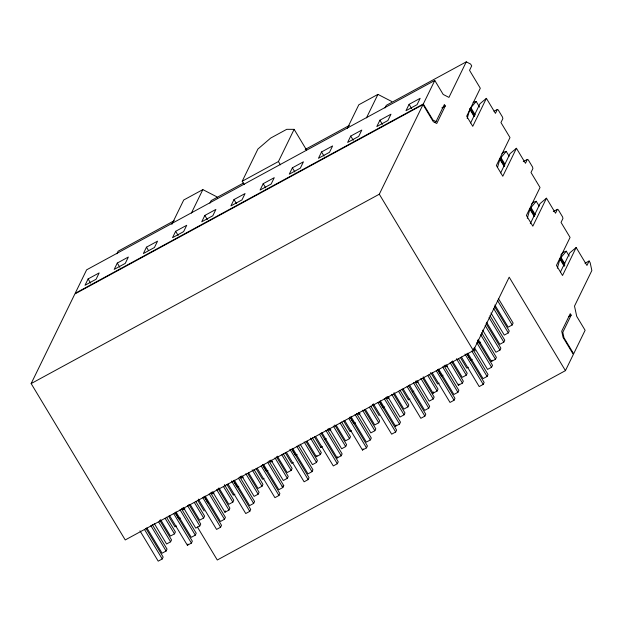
<?xml version="1.0" encoding="UTF-8"?>
<svg xmlns="http://www.w3.org/2000/svg" width="623" height="623" viewBox="0 0 623 623"><rect width="100%" height="100%" fill="white"/><g stroke="black" fill="none" stroke-linecap="round" stroke-linejoin="round"><path stroke-width="0.93" d="M467.203 118.456L469.976 108.791L476.151 101.432L479.562 107.101M497.504 167.462L500.012 158.717L506.195 151.358L509.116 156.217M527.292 218.307L530.056 208.643L536.232 201.284L539.152 206.143M557.328 268.233L560.1 258.568L566.276 251.209L569.196 256.069M197.366 526.926L217.279 560.007L565.435 370.646L509.193 277.188L473.394 350.585L125.239 539.946L31.15 383.581L74.853 293.978L423.009 104.609L433.281 121.687L436.754 123.479L445.289 105.98L444.394 104.485L436.03 121.625L434.426 122.497M88.108 278.925L85.008 285.279L96.074 279.26L99.174 272.905L88.108 278.925L90.615 283.091M116.851 253.81L118.121 251.209L174.23 220.69M117.288 263.054L114.188 269.409L125.262 263.381L128.361 257.026L117.288 263.054L119.795 267.22M146.467 247.175L143.368 253.53L154.442 247.51L157.541 241.156L146.467 247.175L148.476 250.516M171.847 224.358L183.723 200.006L202.841 189.61L216.749 196.775L217.567 198.137M175.647 231.304L172.548 237.659L183.621 231.639L186.721 225.285L175.647 231.304L178.155 235.471M191.386 213.089L202.841 189.61M209.928 203.184L211.197 200.583L243.445 183.045M204.835 215.433L201.735 221.788L212.801 215.768L215.901 209.414L204.835 215.433L207.342 219.6M244.193 184.533L242.215 181.238L257.906 149.053L270.655 138.08L286.751 129.319L294.134 129.35L306.508 149.925M234.014 199.562L230.915 205.917L241.981 199.897L245.08 193.543L234.014 199.562L236.522 203.729M263.194 183.692L260.095 190.046L271.161 184.026L274.26 177.672L263.194 183.692L265.702 187.858M242.215 181.238L278.434 161.536L294.134 129.35M292.374 167.821L289.274 174.175L300.341 168.155L303.44 161.801L292.374 167.821L294.881 171.987M321.554 151.95L318.454 158.304L329.52 152.285L332.62 145.93L321.554 151.95L324.061 156.116M347.354 128.26L358.809 104.781L377.927 94.377L391.836 101.549M350.733 136.079L347.634 142.433L358.7 136.414L361.799 130.059L350.733 136.079L353.241 140.245M366.472 117.864L377.927 94.377M182.329 508.041L183.31 509.684L183.933 508.407M139.965 530.843L158.211 561.152L162.237 558.963L163.164 557.063L145.907 528.382M146.802 527.813L162.081 553.208L166.107 551.02L167.034 549.12L152.246 524.535M154.255 523.515L166.575 543.996L170.601 541.808L171.535 539.9L159.698 520.236M160.594 519.668L170.453 536.053L174.479 533.864L175.406 531.956L166.536 517.215M385.014 107.95L386.283 105.357L466.277 61.848L470.622 64.083L471.704 65.882L469.532 70.329L480.31 88.248L466.674 116.205L472.756 126.313L486.392 98.348L495.433 113.37L497.333 109.469L498.198 109.921L502.527 117.108L502.862 118.658L500.954 122.552L509.996 137.574L496.36 165.531L502.8 176.239L516.436 148.274L525.469 163.296L527.37 159.395L528.242 159.846L532.572 167.034L532.899 168.584L530.998 172.478L540.032 187.5L526.396 215.457L532.836 226.165L546.48 198.2L555.514 213.222L557.414 209.32L558.286 209.772L562.608 216.96L562.943 218.509L561.043 222.403L570.076 237.425L556.44 265.382L562.522 275.491L576.158 247.526L586.936 265.437L589.109 260.99L590.191 262.789L591.85 270.53L574.507 306.088L576.703 316.313L585.114 330.291L573.643 353.802L563.971 337.728L562.81 332.308L571.166 315.168L570.263 313.673L561.728 331.171L563.06 337.37L573.339 354.44L565.435 370.646M379.913 120.208L376.814 126.562L387.888 120.543L390.987 114.188L379.913 120.208L382.421 124.374M169.643 515.789L187.391 545.281L188.006 544.011M187.391 545.281L191.417 543.092L192.343 541.185L175.086 512.511M175.982 511.942L191.261 537.338L195.287 535.149L196.222 533.241L181.425 508.664M183.435 507.644L195.754 528.125L199.781 525.937L200.715 524.029L188.878 504.365M190.264 504.614L199.633 520.182L203.659 517.993L204.585 516.085L195.715 501.336M409.093 104.337L405.994 110.692L417.067 104.672L420.167 98.317L409.093 104.337L411.601 108.503M31.15 383.581L379.306 194.212L423.009 104.609M434.784 80.468L86.628 269.829L75.165 293.34L423.313 103.979L434.784 80.468L443.194 94.447L448.934 97.406L466.277 61.848M212.614 491.773L224.942 512.254L225.557 510.985M240.688 476.299L241.677 477.942L242.292 476.665M198.332 499.101L216.57 529.41L220.597 527.222L221.523 525.314L204.266 496.64M205.162 496.072L220.441 521.467L224.467 519.278L225.401 517.37L210.605 492.793M224.942 512.254L228.96 510.066L229.895 508.158L218.058 488.494M218.953 487.926L228.812 504.311L232.838 502.122L233.765 500.214L224.397 484.647M228.002 484.048L245.75 513.539L249.776 511.351L250.703 509.443L233.454 480.769M234.341 480.201L249.628 505.596L253.647 503.407L254.581 501.499L239.793 476.922M241.794 475.902L254.122 496.383L258.14 494.195L259.075 492.287L247.736 473.441M248.624 472.873L257.992 488.44L262.018 486.252L262.945 484.344L254.075 469.594M257.182 468.177L274.93 497.668L278.956 495.48L279.883 493.572L262.633 464.898M263.521 464.33L278.808 489.725L282.826 487.536L283.761 485.629L268.972 461.051M270.974 460.031L283.301 480.512L287.328 478.324L288.254 476.416L276.425 456.752M277.313 456.184L287.172 472.569L291.198 470.381L292.125 468.473L283.255 453.723M470.614 122.972L479.998 103.73L486.392 98.348M306.991 441.131L316.352 456.698L316.975 455.429M314.436 436.832L320.845 447.485L321.468 446.208M286.362 452.306L304.11 481.797L308.136 479.609L309.063 477.701L291.813 449.027M292.701 448.459L307.988 473.854L312.014 471.666L312.941 469.758L298.152 445.18M300.154 444.16L312.481 464.641L316.507 462.453L317.434 460.545L306.095 441.699M316.352 456.698L320.378 454.51L321.312 452.602L312.435 437.852M321.881 432.588L337.168 457.983L337.783 456.714M315.542 436.435L333.289 465.926L337.316 463.738L338.25 461.83L320.993 433.156M337.168 457.983L341.194 455.795L342.12 453.887L327.332 429.309M329.333 428.289L341.661 448.77L345.687 446.582L346.614 444.674L334.785 425.011M336.171 425.26L345.531 440.827L349.558 438.639L350.492 436.731L341.614 421.981M344.721 420.564L362.469 450.055L363.092 448.786M362.469 450.055L366.495 447.867L367.43 445.959L350.173 417.285M351.061 416.717L366.347 442.112L370.374 439.924L371.3 438.016L356.512 413.438M358.513 412.418L370.841 432.899L374.867 430.711L375.794 428.803L364.455 409.957M365.351 409.389L374.719 424.956L378.737 422.768L379.672 420.86L370.794 406.11M500.658 172.898L510.042 153.655L516.436 148.274M380.248 400.838L395.527 426.241L396.15 424.972M415.775 381.074L416.756 382.709L417.379 381.44M373.411 403.868L391.657 434.184L395.675 431.996L396.61 430.088L379.352 401.414M395.527 426.241L399.553 424.053L400.48 422.145L385.692 397.567M387.701 396.547L400.021 417.028L404.047 414.84L404.973 412.932L393.635 394.086M394.04 392.7L403.899 409.085L407.925 406.897L408.852 404.989L399.974 390.239M423.219 376.822L433.078 393.214L433.694 391.937M403.089 388.814L420.837 418.313L424.863 416.125L425.789 414.217L408.322 385.372M409.428 384.967L424.707 410.37L428.733 408.182L429.66 406.274L415.37 382.514M416.88 380.669L429.2 401.157L433.226 398.961L434.161 397.061L422.815 378.216M433.078 393.214L437.105 391.018L438.031 389.118L429.161 374.368M530.274 223.704L540.086 203.581L546.48 198.2M446.06 364.798L458.38 385.287L459.003 384.009M432.269 372.943L450.016 402.442L454.042 400.254L454.969 398.346L437.712 369.673M438.608 369.096L453.887 394.499L457.913 392.311L458.847 390.403L444.051 365.826M458.38 385.287L462.406 383.09L463.341 381.19L451.504 361.527M452.399 360.951L462.258 377.336L466.284 375.147L467.211 373.247L458.341 358.498M478.129 339.348L491.438 361.465L492.061 360.195M461.448 357.072L479.196 386.572L483.222 384.383L484.149 382.475L466.892 353.802M467.787 353.225L483.066 378.628L487.093 376.44L488.027 374.532L473.231 349.955M474.251 347.291L487.56 369.408L491.586 367.22L492.52 365.319L477.732 340.734M491.438 361.465L495.464 359.276L496.391 357.376L481.602 332.791M482.623 330.135L495.931 352.252L499.958 350.064L500.884 348.156L486.096 323.578M486.493 322.192L499.81 344.309L503.828 342.12L504.762 340.213L489.974 315.635M490.986 312.972L504.303 335.096L508.329 332.908L509.256 331L494.467 306.423M494.864 305.029L508.173 327.153L512.199 324.965L513.126 323.057L498.338 298.479M560.381 272.15L569.765 252.907L576.158 247.526M501.928 153.764L503.143 152.362L506.195 151.358M531.364 204.391L533.179 202.288L536.232 201.284M560.801 255.017L563.223 252.214L566.276 251.209M305.208 149.45L349.339 125.449M441.878 107.841L445.289 105.98M494.023 111.268L497.333 109.469M523.242 161.645L527.37 159.395M553.279 211.571L557.414 209.32M584.966 263.241L589.109 260.99M480.606 342.152L478.994 343.024L477.514 340.563M183.31 509.684L184.922 508.804M214.102 492.933L212.498 493.813L211.509 492.17M241.677 477.942L243.281 477.062M272.469 461.191L270.857 462.064L269.868 460.428M330.829 429.449L329.217 430.322L328.228 428.686M358.396 414.451L360.008 413.579M389.188 397.708L387.576 398.58L386.595 396.944M416.756 382.709L418.368 381.837M447.548 365.966L445.936 366.838L444.954 365.203M180.429 518.017L178.817 518.897L175.367 513.157M238.788 486.275L237.184 487.155L233.236 480.598M267.968 470.404L266.364 471.284L262.415 464.727M297.155 454.533L295.543 455.413L292.094 449.674M324.723 439.542L326.335 438.662M355.515 422.791L353.903 423.671L349.962 417.114M384.695 406.92L383.083 407.792L379.633 402.061M412.262 391.922L413.874 391.049M443.054 375.178L441.442 376.051L437.502 369.501M472.234 359.307L470.622 360.18L467.172 354.448M176.558 525.968L174.946 526.84L168.537 516.187M234.918 494.218L233.306 495.098L226.897 484.445M264.097 478.347L262.485 479.227L256.076 468.574M293.277 462.476L291.665 463.356L285.256 452.703M320.845 447.485L322.457 446.605M351.637 430.734L350.033 431.614L343.623 420.961M410.004 398.993L408.392 399.865L401.983 389.219M439.184 383.122L437.572 383.994L430.672 372.523M468.364 367.251L466.752 368.123L460.342 357.477M568.752 316.484L571.166 315.168M282.149 486.508L283.761 485.629M473.098 102.437L476.151 101.432M436.03 121.625L432.993 120.052L423.313 103.979M470.84 107.584L475.224 114.873M500.884 157.51L504.778 163.989M530.928 207.436L535.305 214.725M560.965 257.361L564.866 263.841M470.334 108.231L474.71 115.512M500.37 158.156L504.755 165.438M530.414 208.082L534.799 215.363M560.459 258.008L564.843 265.289M469.976 108.791L474.36 116.073M500.012 158.717L504.396 165.998M530.056 208.643L534.441 215.924M560.1 258.568L563.994 265.04M469.773 109.266L474.158 116.556M499.817 159.192L504.202 166.481M529.854 209.118L534.238 216.407M559.898 259.043L564.282 266.333M497.411 300.387L512.199 324.965M493.533 308.33L508.329 332.908M489.039 317.543L503.828 342.12M485.169 325.486L499.958 350.064M480.676 334.699L495.464 359.276M476.797 342.642L491.586 367.22M473.644 348.506L475.123 350.967M379.306 194.212L473.394 350.585M471.813 351.037L487.093 376.44M464.976 354.066L483.222 384.383M456.425 358.762L466.284 375.147M450.086 362.609L462.406 383.09M442.634 366.908L457.913 392.311M436.295 370.755L454.042 400.254M427.736 375.459L437.105 391.018M420.899 378.48L433.226 398.961M413.454 382.779L428.733 408.182M278.434 161.536L280.412 164.83M407.115 386.626L424.863 416.125M398.556 391.33L407.925 406.897M391.719 394.351L404.047 414.84M384.266 398.65L399.553 424.053M377.927 402.497L395.675 431.996M372.305 404.272L379.212 415.736M369.377 407.201L378.737 422.768M362.539 410.222L374.867 430.711M355.087 414.521L370.374 439.924M348.748 418.368L366.495 447.867M340.189 423.072L349.558 438.639M333.36 426.101L345.687 446.582M325.907 430.4L341.194 455.795M319.568 434.247L337.316 463.738M310.519 438.125L320.378 454.51M304.18 441.972L316.507 462.453M296.727 446.27L312.014 471.666M289.897 449.292L308.136 479.609M281.83 454.813L291.198 470.381M275 457.843L287.328 478.324M267.547 462.141L282.826 487.536M261.208 465.988L278.956 495.48M252.159 469.867L262.018 486.252M245.82 473.714L258.14 494.195M238.368 478.012L253.647 503.407M231.538 481.042L249.776 511.351M223.47 486.555L232.838 502.122M216.64 489.585L228.96 510.066M209.188 493.883L224.467 519.278M204.056 496.469L208.004 503.026M202.849 497.73L220.597 527.222M197.717 500.316L204.126 510.969M194.29 502.426L203.659 517.993M187.461 505.455L199.781 525.937M180.008 509.754L195.287 535.149M173.669 513.601L191.417 543.092M165.111 518.297L174.479 533.864M158.772 522.144L170.601 541.808M150.828 525.625L166.107 551.02M144.489 529.472L162.237 558.963"/></g></svg>
